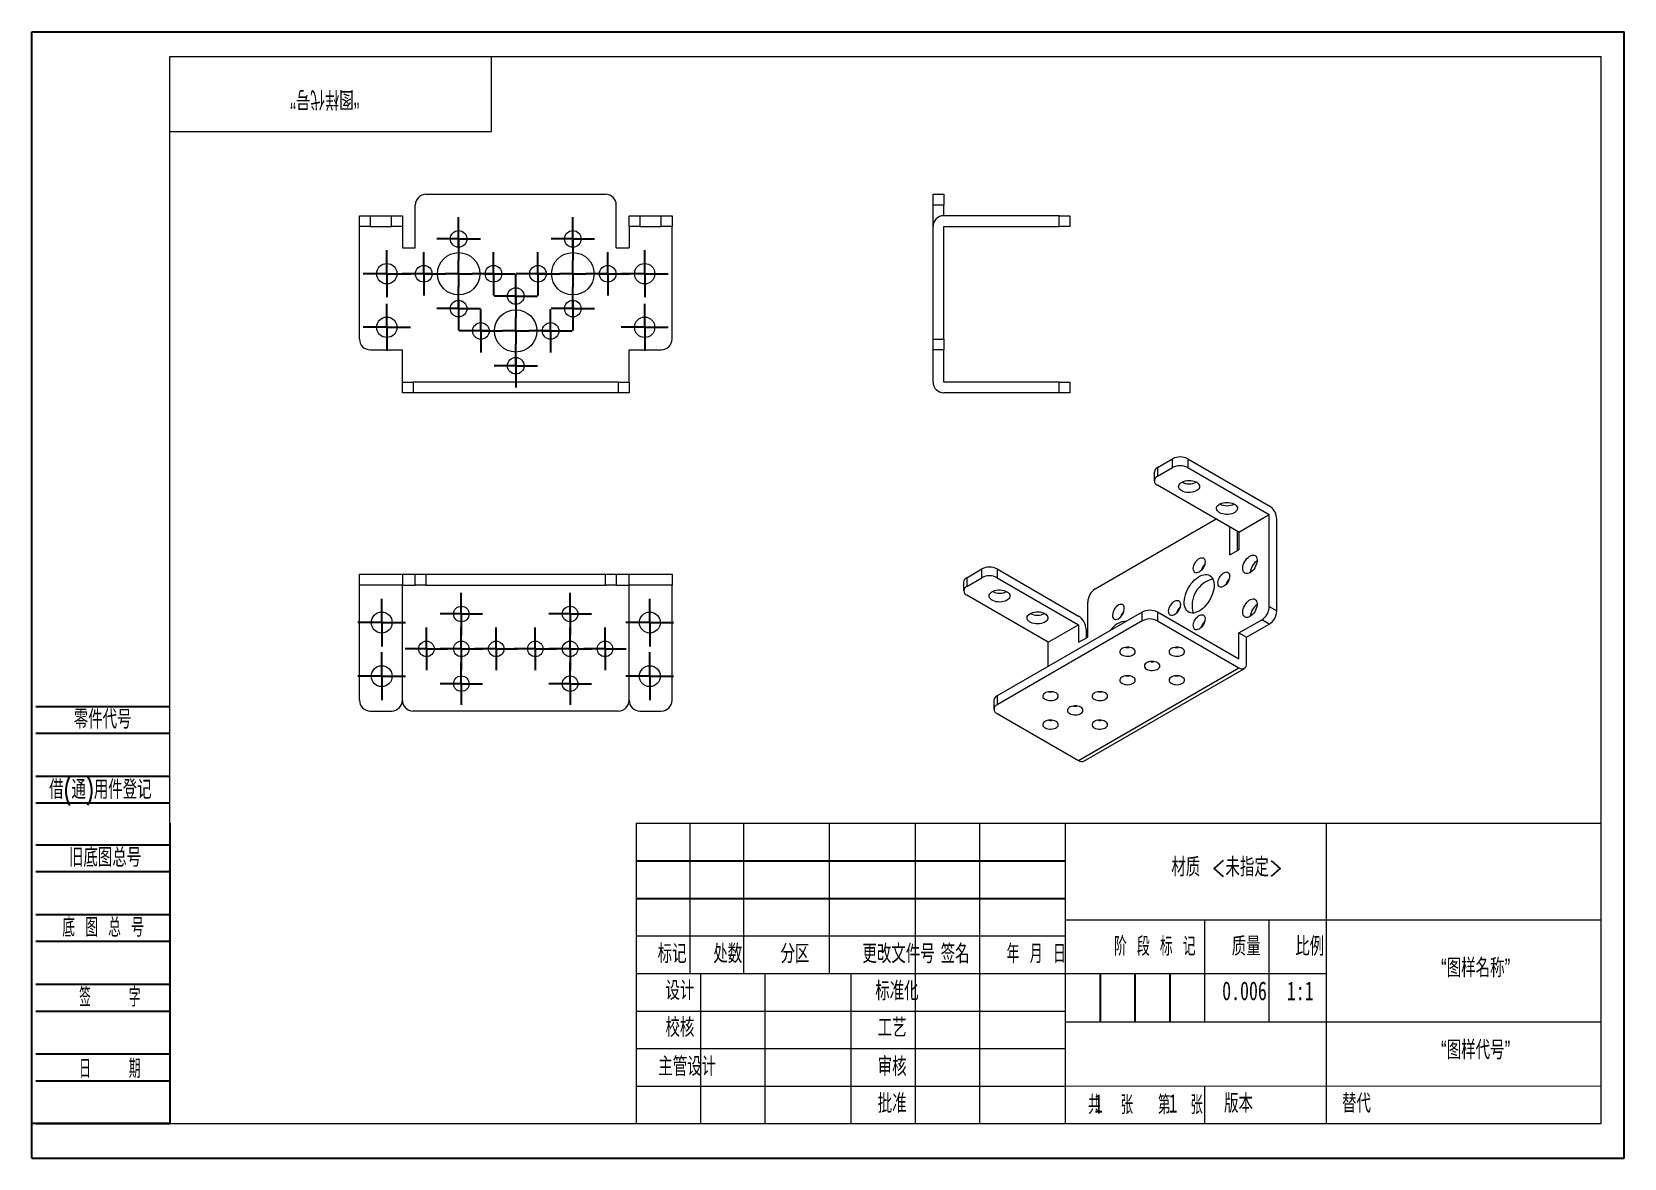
# Model space of a CAD drawing. Header units: millimetres. Extents: x 0 to 297, y 0 to 210.
import ezdxf

# ---------------------------------------------------------------- set-up
doc = ezdxf.new("R2010")
doc.units = ezdxf.units.MM
doc.layers.add('图框', color=7, linetype='Continuous')
doc.layers.add('粗实线层', color=7, linetype='Continuous', lineweight=15)
doc.styles.add('SLDTEXTSTYLE0', font='TXT', dxfattribs={"width": 0.7, "bigfont": 'bigfont'})
doc.styles.add('SLDTEXTSTYLE1', font='TXT', dxfattribs={"width": 0.6, "bigfont": 'bigfont'})
doc.styles.add('SLDTEXTSTYLE2', font='TXT', dxfattribs={"width": 0.614286, "bigfont": 'bigfont'})
doc.styles.add('SLDTEXTSTYLE3', font='TXT', dxfattribs={"width": 0.62, "bigfont": 'bigfont'})
doc.styles.add('SLDTEXTSTYLE4', font='TXT', dxfattribs={"width": 0.566667, "bigfont": 'bigfont'})
doc.styles.add('SLDTEXTSTYLE5', font='TXT', dxfattribs={"width": 0.7})

# ---------------------------------------------------------------- blocks, each defined once
blk = doc.blocks.new('SW_CENTERMARKSYMBOL_0')
at = {"layer": '图框', "color": 0}
for p, q in [((0, 2.5), (0, 4.05)), ((-2.5, 0), (-4.05, 0)), ((0, 0), (-2.5, 0)), ((0, 0), (0, 2.5)), ((0, 0), (0, -2.5)), ((0, 0), (2.5, 0)), ((2.5, 0), (4.05, 0)), ((0, -2.5), (0, -4.05))]:
    blk.add_line(p, q, dxfattribs=at)
blk = doc.blocks.new('SW_CENTERMARKSYMBOL_1')
at = {"layer": '图框', "color": 0}
for p, q in [((0, 2.5), (0, 4.05)), ((-2.5, 0), (-4.05, 0)), ((0, 0), (-2.5, 0)), ((0, 0), (0, 2.5)), ((0, 0), (0, -2.5)), ((0, 0), (2.5, 0)), ((2.5, 0), (4.05, 0)), ((0, -2.5), (0, -4.05))]:
    blk.add_line(p, q, dxfattribs=at)
blk = doc.blocks.new('SW_CENTERMARKSYMBOL_2')
at = {"layer": '图框', "color": 0}
for p, q in [((0, 2.5), (0, 4.05)), ((-2.5, 0), (-4.05, 0)), ((0, 0), (-2.5, 0)), ((0, 0), (0, 2.5)), ((0, 0), (0, -2.5)), ((0, 0), (2.5, 0)), ((2.5, 0), (4.05, 0)), ((0, -2.5), (0, -4.05))]:
    blk.add_line(p, q, dxfattribs=at)
blk = doc.blocks.new('SW_CENTERMARKSYMBOL_3')
at = {"layer": '图框', "color": 0}
for p, q in [((0, 2.5), (0, 4.05)), ((-2.5, 0), (-4.05, 0)), ((0, 0), (-2.5, 0)), ((0, 0), (0, 2.5)), ((0, 0), (0, -2.5)), ((0, 0), (2.5, 0)), ((2.5, 0), (4.05, 0)), ((0, -2.5), (0, -4.05))]:
    blk.add_line(p, q, dxfattribs=at)
blk = doc.blocks.new('SW_CENTERMARKSYMBOL_4')
at = {"layer": '图框', "color": 0}
for p, q in [((0, 2.5), (0, 4.05)), ((-2.5, 0), (-4.05, 0)), ((0, 0), (-2.5, 0)), ((0, 0), (0, 2.5)), ((0, 0), (0, -2.5)), ((0, 0), (2.5, 0)), ((2.5, 0), (4.05, 0)), ((0, -2.5), (0, -4.05))]:
    blk.add_line(p, q, dxfattribs=at)
blk = doc.blocks.new('SW_CENTERMARKSYMBOL_5')
at = {"layer": '图框', "color": 0}
for p, q in [((0, 2.5), (0, 4.05)), ((-2.5, 0), (-4.05, 0)), ((0, 0), (-2.5, 0)), ((0, 0), (0, 2.5)), ((0, 0), (0, -2.5)), ((0, 0), (2.5, 0)), ((2.5, 0), (4.05, 0)), ((0, -2.5), (0, -4.05))]:
    blk.add_line(p, q, dxfattribs=at)
blk = doc.blocks.new('SW_CENTERMARKSYMBOL_6')
at = {"layer": '图框', "color": 0}
for p, q in [((0, 5), (0, 6.45)), ((-5, 0), (-6.45, 0)), ((0, 0), (-2.5, 0)), ((0, 0), (0, 2.5)), ((0, 0), (0, -2.5)), ((0, 0), (2.5, 0)), ((5, 0), (6.45, 0)), ((0, -5), (0, -6.45))]:
    blk.add_line(p, q, dxfattribs=at)
blk = doc.blocks.new('SW_CENTERMARKSYMBOL_7')
at = {"layer": '图框', "color": 0}
for p, q in [((0, 2.5), (0, 4.05)), ((-2.5, 0), (-4.05, 0)), ((0, 0), (-2.5, 0)), ((0, 0), (0, 2.5)), ((0, 0), (0, -2.5)), ((0, 0), (2.5, 0)), ((2.5, 0), (4.05, 0)), ((0, -2.5), (0, -4.05))]:
    blk.add_line(p, q, dxfattribs=at)
blk = doc.blocks.new('SW_CENTERMARKSYMBOL_8')
at = {"layer": '图框', "color": 0}
for p, q in [((0, 2.5), (0, 4.05)), ((-2.5, 0), (-4.05, 0)), ((0, 0), (-2.5, 0)), ((0, 0), (0, 2.5)), ((0, 0), (0, -2.5)), ((0, 0), (2.5, 0)), ((2.5, 0), (4.05, 0)), ((0, -2.5), (0, -4.05))]:
    blk.add_line(p, q, dxfattribs=at)
blk = doc.blocks.new('SW_CENTERMARKSYMBOL_9')
at = {"layer": '图框', "color": 0}
for p, q in [((0, 2.5), (0, 4.05)), ((-2.5, 0), (-4.05, 0)), ((0, 0), (-2.5, 0)), ((0, 0), (0, 2.5)), ((0, 0), (0, -2.5)), ((0, 0), (2.5, 0)), ((2.5, 0), (4.05, 0)), ((0, -2.5), (0, -4.05))]:
    blk.add_line(p, q, dxfattribs=at)
blk = doc.blocks.new('SW_CENTERMARKSYMBOL_10')
at = {"layer": '图框', "color": 0}
for p, q in [((0, 2.5), (0, 4.05)), ((-2.5, 0), (-4.05, 0)), ((0, 0), (-2.5, 0)), ((0, 0), (0, 2.5)), ((0, 0), (0, -2.5)), ((0, 0), (2.5, 0)), ((2.5, 0), (4.05, 0)), ((0, -2.5), (0, -4.05))]:
    blk.add_line(p, q, dxfattribs=at)
blk = doc.blocks.new('SW_CENTERMARKSYMBOL_11')
at = {"layer": '图框', "color": 0}
for p, q in [((0, 5), (0, 6.45)), ((-5, 0), (-6.45, 0)), ((0, 0), (-2.5, 0)), ((0, 0), (0, 2.5)), ((0, 0), (0, -2.5)), ((0, 0), (2.5, 0)), ((5, 0), (6.45, 0)), ((0, -5), (0, -6.45))]:
    blk.add_line(p, q, dxfattribs=at)
blk = doc.blocks.new('SW_CENTERMARKSYMBOL_12')
at = {"layer": '图框', "color": 0}
for p, q in [((0, 2.5), (0, 4.4)), ((-2.5, 0), (-4.4, 0)), ((0, 0), (-2.5, 0)), ((0, 0), (0, 2.5)), ((0, 0), (0, -2.5)), ((0, 0), (2.5, 0)), ((2.5, 0), (4.4, 0)), ((0, -2.5), (0, -4.4))]:
    blk.add_line(p, q, dxfattribs=at)
blk = doc.blocks.new('SW_CENTERMARKSYMBOL_13')
at = {"layer": '图框', "color": 0}
for p, q in [((0, 2.5), (0, 4.4)), ((-2.5, 0), (-4.4, 0)), ((0, 0), (-2.5, 0)), ((0, 0), (0, 2.5)), ((0, 0), (0, -2.5)), ((0, 0), (2.5, 0)), ((2.5, 0), (4.4, 0)), ((0, -2.5), (0, -4.4))]:
    blk.add_line(p, q, dxfattribs=at)
blk = doc.blocks.new('SW_CENTERMARKSYMBOL_14')
at = {"layer": '图框', "color": 0}
for p, q in [((0, 2.5), (0, 4.4)), ((-2.5, 0), (-4.4, 0)), ((0, 0), (-2.5, 0)), ((0, 0), (0, 2.5)), ((0, 0), (0, -2.5)), ((0, 0), (2.5, 0)), ((2.5, 0), (4.4, 0)), ((0, -2.5), (0, -4.4))]:
    blk.add_line(p, q, dxfattribs=at)
blk = doc.blocks.new('SW_CENTERMARKSYMBOL_15')
at = {"layer": '图框', "color": 0}
for p, q in [((0, 2.5), (0, 4.4)), ((-2.5, 0), (-4.4, 0)), ((0, 0), (-2.5, 0)), ((0, 0), (0, 2.5)), ((0, 0), (0, -2.5)), ((0, 0), (2.5, 0)), ((2.5, 0), (4.4, 0)), ((0, -2.5), (0, -4.4))]:
    blk.add_line(p, q, dxfattribs=at)
blk = doc.blocks.new('SW_CENTERMARKSYMBOL_16')
at = {"layer": '图框', "color": 0}
for p, q in [((0, 5), (0, 6.45)), ((-5, 0), (-6.45, 0)), ((0, 0), (-2.5, 0)), ((0, 0), (0, 2.5)), ((0, 0), (0, -2.5)), ((0, 0), (2.5, 0)), ((5, 0), (6.45, 0)), ((0, -5), (0, -6.45))]:
    blk.add_line(p, q, dxfattribs=at)
blk = doc.blocks.new('SW_CENTERMARKSYMBOL_17')
at = {"layer": '图框', "color": 0}
for p, q in [((0, 2.5), (0, 4.05)), ((-2.5, 0), (-4.05, 0)), ((0, 0), (-2.5, 0)), ((0, 0), (0, 2.5)), ((0, 0), (0, -2.5)), ((0, 0), (2.5, 0)), ((2.5, 0), (4.05, 0)), ((0, -2.5), (0, -4.05))]:
    blk.add_line(p, q, dxfattribs=at)
blk = doc.blocks.new('SW_CENTERMARKSYMBOL_18')
at = {"layer": '图框', "color": 0}
for p, q in [((0, 2.5), (0, 4.05)), ((-2.5, 0), (-4.05, 0)), ((0, 0), (-2.5, 0)), ((0, 0), (0, 2.5)), ((0, 0), (0, -2.5)), ((0, 0), (2.5, 0)), ((2.5, 0), (4.05, 0)), ((0, -2.5), (0, -4.05))]:
    blk.add_line(p, q, dxfattribs=at)
blk = doc.blocks.new('SW_CENTERMARKSYMBOL_19')
at = {"layer": '图框', "color": 0}
for p, q in [((0, 2.5), (0, 3.95)), ((-2.5, 0), (-3.95, 0)), ((0, 0), (-2.5, 0)), ((0, 0), (0, 2.5)), ((0, 0), (0, -2.5)), ((0, 0), (2.5, 0)), ((2.5, 0), (3.95, 0)), ((0, -2.5), (0, -3.95))]:
    blk.add_line(p, q, dxfattribs=at)
blk = doc.blocks.new('SW_CENTERMARKSYMBOL_20')
at = {"layer": '图框', "color": 0}
for p, q in [((0, 2.5), (0, 3.95)), ((-2.5, 0), (-3.95, 0)), ((0, 0), (-2.5, 0)), ((0, 0), (0, 2.5)), ((0, 0), (0, -2.5)), ((0, 0), (2.5, 0)), ((2.5, 0), (3.95, 0)), ((0, -2.5), (0, -3.95))]:
    blk.add_line(p, q, dxfattribs=at)
blk = doc.blocks.new('SW_CENTERMARKSYMBOL_21')
at = {"layer": '图框', "color": 0}
for p, q in [((0, 2.5), (0, 3.95)), ((-2.5, 0), (-3.95, 0)), ((0, 0), (-2.5, 0)), ((0, 0), (0, 2.5)), ((0, 0), (0, -2.5)), ((0, 0), (2.5, 0)), ((2.5, 0), (3.95, 0)), ((0, -2.5), (0, -3.95))]:
    blk.add_line(p, q, dxfattribs=at)
blk = doc.blocks.new('SW_CENTERMARKSYMBOL_22')
at = {"layer": '图框', "color": 0}
for p, q in [((0, 2.5), (0, 3.95)), ((-2.5, 0), (-3.95, 0)), ((0, 0), (-2.5, 0)), ((0, 0), (0, 2.5)), ((0, 0), (0, -2.5)), ((0, 0), (2.5, 0)), ((2.5, 0), (3.95, 0)), ((0, -2.5), (0, -3.95))]:
    blk.add_line(p, q, dxfattribs=at)
blk = doc.blocks.new('SW_CENTERMARKSYMBOL_23')
at = {"layer": '图框', "color": 0}
for p, q in [((0, 2.5), (0, 3.95)), ((-2.5, 0), (-3.95, 0)), ((0, 0), (-2.5, 0)), ((0, 0), (0, 2.5)), ((0, 0), (0, -2.5)), ((0, 0), (2.5, 0)), ((2.5, 0), (3.95, 0)), ((0, -2.5), (0, -3.95))]:
    blk.add_line(p, q, dxfattribs=at)
blk = doc.blocks.new('SW_CENTERMARKSYMBOL_24')
at = {"layer": '图框', "color": 0}
for p, q in [((0, 2.5), (0, 3.95)), ((-2.5, 0), (-3.95, 0)), ((0, 0), (-2.5, 0)), ((0, 0), (0, 2.5)), ((0, 0), (0, -2.5)), ((0, 0), (2.5, 0)), ((2.5, 0), (3.95, 0)), ((0, -2.5), (0, -3.95))]:
    blk.add_line(p, q, dxfattribs=at)
blk = doc.blocks.new('SW_CENTERMARKSYMBOL_25')
at = {"layer": '图框', "color": 0}
for p, q in [((0, 2.5), (0, 3.95)), ((-2.5, 0), (-3.95, 0)), ((0, 0), (-2.5, 0)), ((0, 0), (0, 2.5)), ((0, 0), (0, -2.5)), ((0, 0), (2.5, 0)), ((2.5, 0), (3.95, 0)), ((0, -2.5), (0, -3.95))]:
    blk.add_line(p, q, dxfattribs=at)
blk = doc.blocks.new('SW_CENTERMARKSYMBOL_26')
at = {"layer": '图框', "color": 0}
for p, q in [((0, 2.5), (0, 3.95)), ((-2.5, 0), (-3.95, 0)), ((0, 0), (-2.5, 0)), ((0, 0), (0, 2.5)), ((0, 0), (0, -2.5)), ((0, 0), (2.5, 0)), ((2.5, 0), (3.95, 0)), ((0, -2.5), (0, -3.95))]:
    blk.add_line(p, q, dxfattribs=at)
blk = doc.blocks.new('SW_CENTERMARKSYMBOL_27')
at = {"layer": '图框', "color": 0}
for p, q in [((0, 2.5), (0, 3.95)), ((-2.5, 0), (-3.95, 0)), ((0, 0), (-2.5, 0)), ((0, 0), (0, 2.5)), ((0, 0), (0, -2.5)), ((0, 0), (2.5, 0)), ((2.5, 0), (3.95, 0)), ((0, -2.5), (0, -3.95))]:
    blk.add_line(p, q, dxfattribs=at)
blk = doc.blocks.new('SW_CENTERMARKSYMBOL_28')
at = {"layer": '图框', "color": 0}
for p, q in [((0, 2.5), (0, 3.95)), ((-2.5, 0), (-3.95, 0)), ((0, 0), (-2.5, 0)), ((0, 0), (0, 2.5)), ((0, 0), (0, -2.5)), ((0, 0), (2.5, 0)), ((2.5, 0), (3.95, 0)), ((0, -2.5), (0, -3.95))]:
    blk.add_line(p, q, dxfattribs=at)
blk = doc.blocks.new('SW_CENTERMARKSYMBOL_29')
at = {"layer": '图框', "color": 0}
for p, q in [((0, 2.5), (0, 4.45)), ((-2.5, 0), (-4.45, 0)), ((0, 0), (-2.5, 0)), ((0, 0), (0, 2.5)), ((0, 0), (0, -2.5)), ((0, 0), (2.5, 0)), ((2.5, 0), (4.45, 0)), ((0, -2.5), (0, -4.45))]:
    blk.add_line(p, q, dxfattribs=at)
blk = doc.blocks.new('SW_CENTERMARKSYMBOL_30')
at = {"layer": '图框', "color": 0}
for p, q in [((0, 2.5), (0, 4.45)), ((-2.5, 0), (-4.45, 0)), ((0, 0), (-2.5, 0)), ((0, 0), (0, 2.5)), ((0, 0), (0, -2.5)), ((0, 0), (2.5, 0)), ((2.5, 0), (4.45, 0)), ((0, -2.5), (0, -4.45))]:
    blk.add_line(p, q, dxfattribs=at)
blk = doc.blocks.new('SW_CENTERMARKSYMBOL_31')
at = {"layer": '图框', "color": 0}
for p, q in [((0, 2.5), (0, 4.45)), ((-2.5, 0), (-4.45, 0)), ((0, 0), (-2.5, 0)), ((0, 0), (0, 2.5)), ((0, 0), (0, -2.5)), ((0, 0), (2.5, 0)), ((2.5, 0), (4.45, 0)), ((0, -2.5), (0, -4.45))]:
    blk.add_line(p, q, dxfattribs=at)
blk = doc.blocks.new('SW_CENTERMARKSYMBOL_32')
at = {"layer": '图框', "color": 0}
for p, q in [((0, 2.5), (0, 4.45)), ((-2.5, 0), (-4.45, 0)), ((0, 0), (-2.5, 0)), ((0, 0), (0, 2.5)), ((0, 0), (0, -2.5)), ((0, 0), (2.5, 0)), ((2.5, 0), (4.45, 0)), ((0, -2.5), (0, -4.45))]:
    blk.add_line(p, q, dxfattribs=at)

msp = doc.modelspace()

# ---------------------------------------------------------------- linework, layer by layer
at = {"color": 7, "linetype": 'Continuous', "lineweight": 15}
for p, q in [((73.5, 179.71), (107, 179.71)), ((168.09, 179.71), (170.09, 179.71)), ((168.09, 177.71), (168.09, 179.71)), ((170.09, 179.71), (170.09, 177.71)), ((61.1, 173.71), (61.1, 175.71)), ((61.1, 175.71), (63.1, 175.71)), ((63.1, 175.71), (63.1, 173.71)), ((63.1, 175.71), (67.1, 175.71)), ((67.1, 173.71), (67.1, 175.71)), ((67.1, 175.71), (69.1, 175.71)), ((69.1, 175.71), (69.1, 173.71)), ((71.5, 169.71), (71.5, 177.71)), ((109, 169.71), (109, 177.71)), ((111.4, 173.71), (111.4, 175.71)), ((111.4, 175.71), (113.4, 175.71)), ((113.4, 175.71), (113.4, 173.71)), ((113.4, 175.71), (117.4, 175.71)), ((117.4, 173.71), (117.4, 175.71)), ((117.4, 175.71), (119.4, 175.71)), ((119.4, 175.71), (119.4, 173.71)), ((170.09, 177.71), (168.09, 177.71)), ((168.09, 173.71), (168.09, 177.71)), ((170.09, 175.71), (170.09, 177.71)), ((191.59, 175.71), (170.09, 175.71)), ((191.59, 173.71), (191.59, 175.71)), ((191.59, 175.71), (193.59, 175.71)), ((193.59, 175.71), (193.59, 173.71)), ((63.1, 173.71), (61.1, 173.71)), ((61.1, 152.71), (61.1, 173.71)), ((63.1, 173.71), (67.1, 173.71)), ((69.1, 173.71), (67.1, 173.71)), ((69.1, 173.71), (69.1, 169.71)), ((113.4, 173.71), (111.4, 173.71)), ((111.4, 173.71), (111.4, 169.71)), ((113.4, 173.71), (117.4, 173.71)), ((119.4, 173.71), (117.4, 173.71)), ((119.4, 152.71), (119.4, 173.71)), ((168.09, 152.71), (168.09, 173.71)), ((170.09, 173.71), (191.59, 173.71)), ((170.09, 152.71), (170.09, 173.71)), ((193.59, 173.71), (191.59, 173.71)), ((69.1, 169.71), (71.5, 169.71)), ((109, 169.71), (111.4, 169.71)), ((168.09, 152.71), (170.09, 152.71)), ((168.09, 150.71), (168.09, 152.71)), ((170.09, 152.71), (170.09, 150.71)), ((63.1, 150.71), (69.1, 150.71)), ((69.1, 144.71), (69.1, 150.71)), ((111.4, 150.71), (117.4, 150.71)), ((111.4, 144.71), (111.4, 150.71)), ((170.09, 150.71), (168.09, 150.71)), ((168.09, 144.71), (168.09, 150.71)), ((170.09, 144.71), (170.09, 150.71)), ((69.1, 142.71), (69.1, 144.71)), ((69.1, 144.71), (71.1, 144.71)), ((71.1, 142.71), (69.1, 142.71)), ((71.1, 144.71), (71.1, 142.71)), ((109.4, 144.71), (71.1, 144.71)), ((109.4, 142.71), (71.1, 142.71)), ((109.4, 142.71), (109.4, 144.71)), ((109.4, 144.71), (111.4, 144.71)), ((111.4, 142.71), (109.4, 142.71)), ((111.4, 144.71), (111.4, 142.71)), ((191.59, 144.71), (170.09, 144.71)), ((191.59, 142.71), (170.09, 142.71)), ((191.59, 142.71), (191.59, 144.71)), ((191.59, 144.71), (193.59, 144.71)), ((193.59, 142.71), (191.59, 142.71)), ((193.59, 144.71), (193.59, 142.71)), ((209.36, 127.94), (209.36, 126.31)), ((209.95, 128.76), (212.77, 130.39)), ((209.95, 127.13), (212.77, 128.76)), ((209.95, 128.76), (209.95, 127.13)), ((212.77, 128.76), (212.77, 130.39)), ((215.6, 130.39), (215.6, 128.76)), ((215.6, 130.39), (230.8, 121.61)), ((215.6, 128.76), (230.8, 119.98)), ((225.15, 116.72), (209.95, 125.49)), ((198.35, 106.14), (220.9, 119.17)), ((225.15, 116.72), (230.8, 119.98)), ((230.8, 102.83), (230.8, 119.98)), ((232.22, 102.02), (232.22, 119.17)), ((223.45, 112.47), (223.45, 117.7)), ((224.87, 113.29), (224.87, 116.88)), ((225.15, 116.72), (225.15, 113.45)), ((223.45, 112.47), (225.15, 113.45)), ((61.1, 106.86), (61.1, 108.86)), ((61.1, 108.86), (69.1, 108.86)), ((69.1, 108.86), (69.1, 106.86)), ((69.1, 108.86), (71.5, 108.86)), ((71.5, 106.86), (71.5, 108.86)), ((71.5, 108.86), (73.5, 108.86)), ((73.5, 108.86), (73.5, 106.86)), ((73.5, 108.86), (107, 108.86)), ((107, 106.86), (107, 108.86)), ((107, 108.86), (109, 108.86)), ((109, 108.86), (109, 106.86)), ((109, 108.86), (111.4, 108.86)), ((111.4, 106.86), (111.4, 108.86)), ((111.4, 108.86), (119.4, 108.86)), ((119.4, 108.86), (119.4, 106.86)), ((173.79, 107.41), (173.79, 105.78)), ((174.38, 108.23), (177.21, 109.86)), ((174.38, 106.59), (177.21, 108.23)), ((174.38, 108.23), (174.38, 106.59)), ((177.21, 108.23), (177.21, 109.86)), ((180.03, 109.86), (180.03, 108.23)), ((180.03, 109.86), (195.24, 101.08)), ((180.03, 108.23), (195.24, 99.45)), ((69.1, 106.86), (61.1, 106.86)), ((61.1, 85.36), (61.1, 106.86)), ((69.1, 85.36), (69.1, 106.86)), ((69.1, 106.86), (71.5, 106.86)), ((73.5, 106.86), (71.5, 106.86)), ((73.5, 106.86), (107, 106.86)), ((109, 106.86), (107, 106.86)), ((109, 106.86), (111.4, 106.86)), ((119.4, 106.86), (111.4, 106.86)), ((111.4, 85.36), (111.4, 106.86)), ((119.4, 85.36), (119.4, 106.86)), ((189.58, 96.18), (174.38, 104.96)), ((207.12, 101.81), (180.03, 86.18)), ((196.93, 97.16), (196.93, 103.69)), ((207.12, 100.18), (207.12, 101.81)), ((209.95, 101.81), (209.95, 100.18)), ((225.15, 93.04), (209.95, 101.81)), ((230.8, 102.83), (232.22, 102.02)), ((207.12, 100.18), (180.03, 84.55)), ((189.58, 96.18), (195.24, 99.45)), ((195.24, 99.45), (195.24, 96.18)), ((196.65, 98.63), (196.65, 97)), ((209.95, 100.18), (225.15, 91.4)), ((225.15, 97.94), (229.39, 100.38)), ((226.56, 97.12), (230.8, 99.57)), ((230.8, 99.57), (229.39, 100.38)), ((189.58, 91.69), (189.58, 96.18)), ((195.24, 96.18), (196.93, 97.16)), ((225.15, 93.04), (225.15, 97.94)), ((225.15, 97.94), (226.56, 97.12)), ((226.56, 92.22), (226.56, 97.12)), ((195.24, 74.14), (225.15, 91.4)), ((196.24, 74.04), (226.15, 91.3)), ((180.03, 86.18), (180.03, 84.55)), ((63.1, 83.36), (67.1, 83.36)), ((109.4, 83.36), (71.1, 83.36)), ((113.4, 83.36), (117.4, 83.36)), ((179.45, 85.36), (179.45, 83.73)), ((194.4, 84.29), (194.38, 84.31)), ((180.03, 82.91), (195.24, 74.14))]:
    msp.add_line(p, q, dxfattribs=at)
at = {"color": 7, "linetype": 'Continuous', "lineweight": 15, "flags": 128}
for points in [[(214.47, 124.43), (214.25, 124.59), (214.07, 124.76), (213.96, 124.95), (213.9, 125.15), (213.91, 125.35), (213.98, 125.55), (214.11, 125.74), (214.3, 125.91), (214.53, 126.06), (214.81, 126.18), (215.12, 126.27), (215.46, 126.33), (215.81, 126.35), (216.15, 126.34), (216.49, 126.29), (216.81, 126.21), (217.1, 126.09), (217.35, 125.95), (217.55, 125.78), (217.69, 125.6), (217.78, 125.4), (217.8, 125.2), (217.76, 125), (217.66, 124.81), (217.5, 124.63), (217.29, 124.47), (217.03, 124.33), (216.73, 124.22), (216.41, 124.15), (216.07, 124.11), (215.72, 124.1), (215.37, 124.14), (215.04, 124.2), (214.74, 124.3), (214.47, 124.43)], [(221.54, 120.35), (221.32, 120.5), (221.15, 120.68), (221.03, 120.87), (220.97, 121.07), (220.98, 121.27), (221.05, 121.47), (221.18, 121.66), (221.37, 121.83), (221.6, 121.98), (221.88, 122.1), (222.19, 122.19), (222.53, 122.25), (222.88, 122.27), (223.23, 122.26), (223.56, 122.21), (223.88, 122.12), (224.17, 122.01), (224.42, 121.87), (224.62, 121.7), (224.76, 121.52), (224.85, 121.32), (224.87, 121.12), (224.83, 120.92), (224.73, 120.73), (224.57, 120.55), (224.36, 120.39), (224.1, 120.25), (223.81, 120.14), (223.48, 120.07), (223.14, 120.03), (222.79, 120.02), (222.44, 120.05), (222.11, 120.12), (221.81, 120.22), (221.54, 120.35)], [(217.72, 109.27), (217.5, 109.17), (217.29, 109.12), (217.1, 109.14), (216.93, 109.2), (216.79, 109.33), (216.7, 109.5), (216.64, 109.72), (216.63, 109.97), (216.66, 110.24), (216.74, 110.52), (216.86, 110.81), (217.01, 111.08), (217.19, 111.33), (217.4, 111.55), (217.61, 111.73), (217.83, 111.86), (218.05, 111.93), (218.26, 111.95), (218.44, 111.91), (218.59, 111.81), (218.71, 111.66), (218.78, 111.47), (218.82, 111.23), (218.81, 110.97), (218.75, 110.69), (218.65, 110.4), (218.52, 110.12), (218.35, 109.86), (218.16, 109.62), (217.94, 109.42), (217.72, 109.27)], [(227.2, 109.16), (226.96, 109.05), (226.73, 108.99), (226.51, 108.98), (226.31, 109.04), (226.15, 109.14), (226.02, 109.3), (225.92, 109.5), (225.87, 109.74), (225.86, 110.01), (225.89, 110.3), (225.96, 110.61), (226.08, 110.92), (226.23, 111.23), (226.41, 111.51), (226.62, 111.78), (226.84, 112), (227.08, 112.19), (227.32, 112.33), (227.56, 112.42), (227.78, 112.45), (227.99, 112.43), (228.17, 112.35), (228.32, 112.22), (228.43, 112.04), (228.51, 111.82), (228.54, 111.56), (228.53, 111.27), (228.48, 110.97), (228.38, 110.66), (228.25, 110.35), (228.08, 110.06), (227.89, 109.78), (227.67, 109.53), (227.44, 109.33), (227.2, 109.16)], [(217.72, 102), (217.38, 101.83), (217.04, 101.71), (216.71, 101.64), (216.4, 101.62), (216.11, 101.66), (215.84, 101.76), (215.6, 101.9), (215.4, 102.1), (215.22, 102.35), (215.09, 102.64), (214.99, 102.96), (214.94, 103.32), (214.93, 103.72), (214.96, 104.13), (215.04, 104.56), (215.15, 105), (215.3, 105.44), (215.49, 105.88), (215.72, 106.32), (215.97, 106.73), (216.25, 107.12), (216.56, 107.48), (216.88, 107.81), (217.21, 108.1), (217.55, 108.35), (217.9, 108.55), (218.24, 108.69), (218.57, 108.79), (218.89, 108.83), (219.19, 108.82), (219.47, 108.75), (219.73, 108.63), (219.95, 108.46), (220.14, 108.24), (220.3, 107.97), (220.41, 107.66), (220.48, 107.32), (220.52, 106.94), (220.5, 106.54), (220.45, 106.11), (220.36, 105.68), (220.22, 105.23), (220.05, 104.79), (219.84, 104.35), (219.6, 103.93), (219.34, 103.53), (219.04, 103.15), (218.73, 102.8), (218.4, 102.49), (218.07, 102.23), (217.72, 102)], [(222.32, 106.62), (222.1, 106.51), (221.89, 106.47), (221.69, 106.48), (221.53, 106.55), (221.39, 106.67), (221.29, 106.85), (221.24, 107.06), (221.22, 107.31), (221.26, 107.59), (221.34, 107.87), (221.45, 108.16), (221.61, 108.43), (221.79, 108.68), (221.99, 108.9), (222.21, 109.08), (222.43, 109.2), (222.65, 109.28), (222.85, 109.29), (223.03, 109.25), (223.19, 109.16), (223.3, 109.01), (223.38, 108.81), (223.41, 108.58), (223.4, 108.32), (223.35, 108.04), (223.25, 107.75), (223.11, 107.47), (222.95, 107.2), (222.75, 106.97), (222.54, 106.77), (222.32, 106.62)], [(181.87, 105.61), (182.1, 105.46), (182.27, 105.28), (182.39, 105.09), (182.44, 104.89), (182.43, 104.69), (182.36, 104.49), (182.23, 104.31), (182.05, 104.13), (181.81, 103.99), (181.53, 103.86), (181.22, 103.77), (180.89, 103.71), (180.54, 103.69), (180.19, 103.7), (179.85, 103.75), (179.53, 103.84), (179.24, 103.95), (179, 104.1), (178.8, 104.26), (178.65, 104.44), (178.57, 104.64), (178.54, 104.84), (178.58, 105.04), (178.68, 105.24), (178.84, 105.42), (179.05, 105.58), (179.31, 105.71), (179.61, 105.82), (179.93, 105.89), (180.28, 105.94), (180.63, 105.94), (180.97, 105.91), (181.3, 105.84), (181.6, 105.74), (181.87, 105.61)], [(213.13, 101.31), (212.91, 101.21), (212.69, 101.16), (212.5, 101.17), (212.33, 101.24), (212.2, 101.37), (212.1, 101.54), (212.04, 101.76), (212.03, 102.01), (212.07, 102.28), (212.14, 102.56), (212.26, 102.85), (212.41, 103.12), (212.6, 103.37), (212.8, 103.59), (213.02, 103.77), (213.24, 103.9), (213.46, 103.97), (213.66, 103.99), (213.84, 103.95), (213.99, 103.85), (214.11, 103.7), (214.19, 103.5), (214.22, 103.27), (214.21, 103.01), (214.15, 102.73), (214.06, 102.44), (213.92, 102.16), (213.75, 101.9), (213.56, 101.66), (213.35, 101.46), (213.13, 101.31)], [(227.2, 101), (226.96, 100.88), (226.73, 100.82), (226.51, 100.82), (226.31, 100.87), (226.15, 100.98), (226.02, 101.13), (225.92, 101.33), (225.87, 101.57), (225.86, 101.84), (225.89, 102.14), (225.96, 102.45), (226.08, 102.76), (226.23, 103.06), (226.41, 103.35), (226.62, 103.61), (226.84, 103.84), (227.08, 104.02), (227.32, 104.16), (227.56, 104.25), (227.78, 104.28), (227.99, 104.26), (228.17, 104.18), (228.32, 104.05), (228.43, 103.87), (228.51, 103.65), (228.54, 103.39), (228.53, 103.11), (228.48, 102.81), (228.38, 102.5), (228.25, 102.19), (228.08, 101.89), (227.89, 101.61), (227.67, 101.37), (227.44, 101.16), (227.2, 101)], [(188.94, 101.53), (189.17, 101.38), (189.34, 101.2), (189.46, 101.01), (189.51, 100.81), (189.5, 100.61), (189.43, 100.41), (189.3, 100.22), (189.12, 100.05), (188.88, 99.9), (188.6, 99.78), (188.29, 99.69), (187.96, 99.63), (187.61, 99.61), (187.26, 99.62), (186.92, 99.67), (186.6, 99.76), (186.32, 99.87), (186.07, 100.01), (185.87, 100.18), (185.72, 100.36), (185.64, 100.56), (185.62, 100.76), (185.65, 100.96), (185.76, 101.15), (185.91, 101.33), (186.13, 101.49), (186.38, 101.63), (186.68, 101.74), (187, 101.81), (187.35, 101.85), (187.7, 101.86), (188.04, 101.83), (188.37, 101.76), (188.68, 101.66), (188.94, 101.53)], [(202.66, 100.58), (202.88, 100.73), (203.09, 100.93), (203.29, 101.16), (203.46, 101.43), (203.59, 101.71), (203.69, 101.99), (203.75, 102.27), (203.76, 102.54), (203.72, 102.77), (203.65, 102.97), (203.53, 103.12), (203.38, 103.21), (203.19, 103.25), (202.99, 103.24), (202.77, 103.16), (202.55, 103.04), (202.33, 102.86), (202.13, 102.64), (201.95, 102.39), (201.8, 102.12), (201.68, 101.83), (201.6, 101.55), (201.57, 101.27), (201.58, 101.02), (201.63, 100.81), (201.73, 100.63), (201.87, 100.51), (202.04, 100.44), (202.23, 100.43), (202.44, 100.47), (202.66, 100.58)], [(217.72, 98.65), (217.5, 98.55), (217.29, 98.51), (217.1, 98.52), (216.93, 98.59), (216.79, 98.71), (216.7, 98.89), (216.64, 99.1), (216.63, 99.35), (216.66, 99.63), (216.74, 99.91), (216.86, 100.19), (217.01, 100.47), (217.19, 100.72), (217.4, 100.94), (217.61, 101.12), (217.83, 101.24), (218.05, 101.32), (218.26, 101.33), (218.44, 101.29), (218.59, 101.2), (218.71, 101.05), (218.78, 100.85), (218.82, 100.62), (218.81, 100.35), (218.75, 100.07), (218.65, 99.79), (218.52, 99.51), (218.35, 99.24), (218.16, 99.01), (217.94, 98.81), (217.72, 98.65)], [(203.33, 93.83), (203.57, 93.72), (203.84, 93.64), (204.13, 93.6), (204.43, 93.59), (204.73, 93.62), (205.02, 93.68), (205.27, 93.77), (205.49, 93.9), (205.65, 94.04), (205.76, 94.21), (205.81, 94.38), (205.79, 94.55), (205.71, 94.72), (205.58, 94.88), (205.38, 95.02), (205.15, 95.13), (204.88, 95.21), (204.59, 95.25), (204.28, 95.26), (203.98, 95.23), (203.7, 95.17), (203.45, 95.07), (203.23, 94.95), (203.07, 94.8), (202.96, 94.64), (202.91, 94.47), (202.93, 94.29), (203.01, 94.12), (203.14, 93.97), (203.33, 93.83)], [(204.54, 95.23), (204.54, 95.24), (204.55, 95.25)], [(212.53, 93.83), (212.76, 93.72), (213.03, 93.64), (213.32, 93.6), (213.63, 93.59), (213.93, 93.62), (214.21, 93.68), (214.46, 93.77), (214.68, 93.9), (214.84, 94.04), (214.95, 94.21), (215, 94.38), (214.98, 94.55), (214.91, 94.72), (214.77, 94.88), (214.58, 95.02), (214.34, 95.13), (214.07, 95.21), (213.78, 95.25), (213.48, 95.26), (213.18, 95.23), (212.89, 95.17), (212.64, 95.07), (212.42, 94.95), (212.26, 94.8), (212.15, 94.64), (212.1, 94.47), (212.12, 94.29), (212.2, 94.12), (212.34, 93.97), (212.53, 93.83)], [(207.93, 91.18), (208.17, 91.07), (208.44, 90.99), (208.73, 90.94), (209.03, 90.93), (209.33, 90.96), (209.61, 91.02), (209.87, 91.12), (210.08, 91.24), (210.25, 91.39), (210.36, 91.55), (210.4, 91.73), (210.39, 91.9), (210.31, 92.07), (210.17, 92.23), (209.98, 92.36), (209.74, 92.47), (209.47, 92.55), (209.18, 92.6), (208.88, 92.61), (208.58, 92.58), (208.3, 92.52), (208.04, 92.42), (207.83, 92.3), (207.66, 92.15), (207.55, 91.99), (207.51, 91.81), (207.52, 91.64), (207.6, 91.47), (207.74, 91.31), (207.93, 91.18)], [(203.33, 88.53), (203.57, 88.42), (203.84, 88.34), (204.13, 88.29), (204.43, 88.28), (204.73, 88.31), (205.02, 88.37), (205.27, 88.47), (205.49, 88.59), (205.65, 88.74), (205.76, 88.9), (205.81, 89.07), (205.79, 89.25), (205.71, 89.42), (205.58, 89.57), (205.38, 89.71), (205.15, 89.82), (204.88, 89.9), (204.59, 89.94), (204.28, 89.95), (203.98, 89.93), (203.7, 89.86), (203.45, 89.77), (203.23, 89.64), (203.07, 89.5), (202.96, 89.33), (202.91, 89.16), (202.93, 88.99), (203.01, 88.82), (203.14, 88.66), (203.33, 88.53)], [(212.53, 88.53), (212.76, 88.42), (213.03, 88.34), (213.32, 88.29), (213.63, 88.28), (213.93, 88.31), (214.21, 88.37), (214.46, 88.47), (214.68, 88.59), (214.84, 88.74), (214.95, 88.9), (215, 89.07), (214.98, 89.25), (214.91, 89.42), (214.77, 89.57), (214.58, 89.71), (214.34, 89.82), (214.07, 89.9), (213.78, 89.94), (213.48, 89.95), (213.18, 89.93), (212.89, 89.86), (212.64, 89.77), (212.42, 89.64), (212.26, 89.5), (212.15, 89.33), (212.1, 89.16), (212.12, 88.99), (212.2, 88.82), (212.34, 88.66), (212.53, 88.53)], [(191.03, 86.73), (190.79, 86.84), (190.52, 86.92), (190.23, 86.96), (189.93, 86.97), (189.63, 86.95), (189.35, 86.88), (189.09, 86.79), (188.88, 86.66), (188.71, 86.52), (188.6, 86.35), (188.56, 86.18), (188.57, 86.01), (188.65, 85.84), (188.79, 85.68), (188.98, 85.55), (189.22, 85.44), (189.49, 85.36), (189.78, 85.31), (190.08, 85.3), (190.38, 85.33), (190.66, 85.39), (190.92, 85.49), (191.13, 85.61), (191.3, 85.76), (191.41, 85.92), (191.45, 86.09), (191.44, 86.27), (191.36, 86.44), (191.22, 86.59), (191.03, 86.73)], [(200.22, 86.73), (199.99, 86.84), (199.72, 86.92), (199.42, 86.96), (199.12, 86.97), (198.82, 86.95), (198.54, 86.88), (198.28, 86.79), (198.07, 86.66), (197.91, 86.52), (197.8, 86.35), (197.75, 86.18), (197.76, 86.01), (197.84, 85.84), (197.98, 85.68), (198.17, 85.55), (198.41, 85.44), (198.68, 85.36), (198.97, 85.31), (199.27, 85.3), (199.57, 85.33), (199.86, 85.39), (200.11, 85.49), (200.32, 85.61), (200.49, 85.76), (200.6, 85.92), (200.65, 86.09), (200.63, 86.27), (200.55, 86.44), (200.41, 86.59), (200.22, 86.73)], [(195.63, 84.08), (195.39, 84.19), (195.12, 84.27), (194.83, 84.31), (194.53, 84.32), (194.23, 84.29), (193.94, 84.23), (193.69, 84.13), (193.47, 84.01), (193.31, 83.86), (193.2, 83.7), (193.15, 83.53), (193.17, 83.35), (193.25, 83.18), (193.38, 83.03), (193.58, 82.89), (193.81, 82.78), (194.08, 82.7), (194.37, 82.66), (194.68, 82.65), (194.98, 82.68), (195.26, 82.74), (195.51, 82.83), (195.73, 82.96), (195.89, 83.1), (196, 83.27), (196.05, 83.44), (196.03, 83.61), (195.95, 83.78), (195.82, 83.94), (195.63, 84.08)], [(191.03, 81.42), (190.79, 81.53), (190.52, 81.61), (190.23, 81.66), (189.93, 81.67), (189.63, 81.64), (189.35, 81.58), (189.09, 81.48), (188.88, 81.36), (188.71, 81.21), (188.6, 81.05), (188.56, 80.87), (188.57, 80.7), (188.65, 80.53), (188.79, 80.37), (188.98, 80.24), (189.22, 80.13), (189.49, 80.05), (189.78, 80), (190.08, 79.99), (190.38, 80.02), (190.66, 80.08), (190.92, 80.18), (191.13, 80.3), (191.3, 80.45), (191.41, 80.61), (191.45, 80.79), (191.44, 80.96), (191.36, 81.13), (191.22, 81.29), (191.03, 81.42)], [(200.22, 81.42), (199.99, 81.53), (199.72, 81.61), (199.42, 81.66), (199.12, 81.67), (198.82, 81.64), (198.54, 81.58), (198.28, 81.48), (198.07, 81.36), (197.91, 81.21), (197.8, 81.05), (197.75, 80.87), (197.76, 80.7), (197.84, 80.53), (197.98, 80.37), (198.17, 80.24), (198.41, 80.13), (198.68, 80.05), (198.97, 80), (199.27, 79.99), (199.57, 80.02), (199.86, 80.08), (200.11, 80.18), (200.32, 80.3), (200.49, 80.45), (200.6, 80.61), (200.65, 80.79), (200.63, 80.96), (200.55, 81.13), (200.41, 81.29), (200.22, 81.42)]]:
    msp.add_lwpolyline(points, dxfattribs=at)
at = {"color": 7, "linetype": 'Continuous', "lineweight": 15}
for centre, radius in [((79.6, 171.39), 1.55), ((100.9, 171.39), 1.55), ((66.2, 164.91), 1.9), ((73.1, 164.89), 1.55), ((79.6, 164.89), 3.95), ((86.1, 164.89), 1.55), ((94.4, 164.89), 1.55), ((100.9, 164.89), 3.95), ((107.4, 164.89), 1.55), ((114.3, 164.91), 1.9), ((90.25, 160.74), 1.55), ((79.6, 158.39), 1.55), ((90.25, 154.24), 3.95), ((100.9, 158.39), 1.55), ((66.2, 154.91), 1.9), ((83.75, 154.24), 1.55), ((96.75, 154.24), 1.55), ((114.3, 154.91), 1.9), ((90.25, 147.74), 1.55), ((65.25, 99.86), 1.95), ((80.1, 101.46), 1.45), ((100.4, 101.46), 1.45), ((115.25, 99.86), 1.95), ((73.6, 94.96), 1.45), ((80.1, 94.96), 1.45), ((86.6, 94.96), 1.45), ((93.9, 94.96), 1.45), ((100.4, 94.96), 1.45), ((106.9, 94.96), 1.45), ((65.25, 89.86), 1.95), ((80.1, 88.46), 1.45), ((100.4, 88.46), 1.45), ((115.25, 89.86), 1.95)]:
    msp.add_circle(centre, radius, dxfattribs=at)
for centre, radius, start, end in [((73.5, 177.71), 2, 90, 180), ((107, 177.71), 2, 0, 90), ((170.09, 173.71), 2, 90, 180), ((63.1, 152.71), 2, 180, 270), ((117.4, 152.71), 2, 270, 0), ((170.09, 144.71), 2, 180, 270), ((214.19, 127.68), 3.06, 62.4805, 117.5195), ((210.36, 127.84), 1, 114.3332, 174.3466), ((214.19, 126.04), 3.06, 62.4805, 117.5195), ((210.26, 126.31), 0.876, 111.3126, 248.6874), ((215.85, 128.73), 3, 243.4298, 296.5702), ((222.92, 124.65), 3, 243.4298, 296.5702), ((229.16, 119.03), 3.06, 2.4763, 57.5237), ((178.62, 107.14), 3.06, 62.4805, 117.5195), ((220.59, 108.88), 2.58, 135.7534, 164.252), ((230.2, 108.98), 2.94, 124.4252, 175.5802), ((174.79, 107.31), 1, 114.3332, 174.3466), ((178.62, 105.51), 3.06, 62.4805, 117.5195), ((221.58, 103), 5.18, 104.5743, 195.4311), ((225.19, 106.22), 2.58, 135.7534, 164.252), ((174.7, 105.78), 0.876, 111.3126, 248.6874), ((180.49, 108.29), 2.97, 243.1613, 296.8387), ((199.99, 103.56), 3.06, 122.4764, 177.5236), ((187.57, 104.2), 2.97, 243.1613, 296.8387), ((193.59, 98.5), 3.06, 2.4763, 57.5237), ((205.53, 100.18), 2.58, 135.7451, 164.2603), ((208.53, 99.1), 3.06, 62.4805, 117.5195), ((216, 100.92), 2.58, 135.7534, 164.252), ((230.2, 100.82), 2.94, 124.4252, 175.5802), ((227.75, 102.97), 3.06, 302.4764, 357.5236), ((229.16, 102.15), 3.06, 302.4763, 357.5237), ((204.28, 96.44), 3.68, 91.5598, 148.4348), ((208.53, 97.47), 3.06, 62.4805, 117.5195), ((220.59, 98.26), 2.58, 135.7534, 164.252), ((204.36, 97.71), 2.49, 262.6229, 277.3771), ((213.55, 97.71), 2.49, 262.6229, 277.3771), ((208.96, 95.05), 2.49, 262.6229, 277.3771), ((225.7, 92.09), 0.877, 231.3258, 8.6849), ((204.36, 92.4), 2.49, 262.6229, 277.3771), ((213.55, 92.4), 2.49, 262.6229, 277.3771), ((180.45, 85.26), 1, 114.3332, 174.3466), ((190, 89.42), 2.49, 262.6229, 277.3771), ((199.2, 89.42), 2.49, 262.6229, 277.3771), ((63.1, 85.36), 2, 180, 270), ((67.1, 85.36), 2, 270, 0), ((71.1, 85.36), 2, 180, 270), ((109.4, 85.36), 2, 270, 0), ((113.4, 85.36), 2, 180, 270), ((117.4, 85.36), 2, 270, 0), ((180.35, 83.73), 0.876, 111.3126, 248.6874), ((194.6, 86.77), 2.49, 262.6229, 277.3771), ((190, 84.11), 2.49, 262.6229, 277.3771), ((199.2, 84.11), 2.49, 262.6229, 277.3771), ((195.82, 74.95), 1, 234.3411, 294.3485)]:
    msp.add_arc(centre, radius, start, end, dxfattribs=at)
at = {"layer": '图框'}
for p, q in [((-0.01, 0), (-0.01, 210)), ((-0.01, 210), (296.99, 210)), ((296.99, 0), (296.99, 210)), ((0.73, 84.22), (25.73, 84.22)), ((0.73, 79.22), (25.73, 79.22)), ((0.73, 71.22), (25.73, 71.22)), ((0.73, 66.22), (25.73, 66.22)), ((25.73, 62.43), (25.73, 6.43)), ((0.73, 58.43), (25.73, 58.43)), ((112.73, 55.43), (192.73, 55.43)), ((0.73, 53.43), (25.73, 53.43)), ((112.73, 48.43), (192.73, 48.43)), ((0.73, 45.43), (25.73, 45.43)), ((0.73, 40.43), (25.73, 40.43)), ((199.23, 34.43), (199.23, 25.43)), ((205.73, 34.43), (205.73, 25.43)), ((212.23, 34.43), (212.23, 25.43)), ((0.73, 32.43), (25.73, 32.43)), ((0.73, 27.43), (25.73, 27.43)), ((0.73, 19.43), (25.73, 19.43)), ((0.73, 14.43), (25.73, 14.43)), ((25.73, 6.43), (-0.01, 6.43)), ((0.73, 6.43), (25.73, 6.43)), ((241.42, 6.44), (241.42, 6.43)), ((-0.01, 0), (296.99, 0))]:
    msp.add_line(p, q, dxfattribs=at)
at = {"layer": '图框', "linetype": 'Continuous', "lineweight": 15}
for p, q in [((25.73, 6.43), (25.73, 205.43)), ((25.73, 205.43), (292.73, 205.43)), ((292.73, 6.43), (292.73, 205.43)), ((25.73, 6.43), (292.73, 6.43))]:
    msp.add_line(p, q, dxfattribs=at)
at = {"layer": '图框', "lineweight": 15}
for p, q in [((112.73, 62.43), (292.73, 62.43)), ((112.73, 62.43), (112.73, 6.43)), ((122.73, 62.43), (122.73, 34.43)), ((132.73, 62.43), (132.73, 34.43)), ((148.73, 62.43), (148.73, 34.43)), ((164.73, 62.43), (164.73, 6.43)), ((176.73, 62.43), (176.73, 6.43)), ((192.73, 62.43), (192.73, 6.43)), ((241.39, 62.43), (241.42, 6.44)), ((192.73, 44.43), (292.73, 44.43)), ((218.73, 44.43), (218.73, 25.43)), ((230.73, 44.43), (230.73, 25.43)), ((112.73, 41.43), (192.73, 41.43)), ((112.73, 34.43), (192.73, 34.43)), ((124.73, 34.43), (124.73, 6.43)), ((136.73, 34.43), (136.73, 6.43)), ((152.73, 34.43), (152.73, 6.43)), ((192.73, 34.43), (241.4, 34.43)), ((112.73, 27.43), (192.73, 27.43)), ((192.73, 25.43), (292.73, 25.43)), ((112.73, 20.43), (192.73, 20.43)), ((112.73, 13.43), (192.73, 13.45)), ((192.73, 13.45), (292.73, 13.48)), ((218.73, 13.46), (218.73, 6.43)), ((112.73, 6.43), (292.73, 6.43))]:
    msp.add_line(p, q, dxfattribs=at)
at = {"layer": '粗实线层'}
for p, q in [((85.73, 191.43), (85.73, 205.43)), ((25.73, 191.43), (85.73, 191.43))]:
    msp.add_line(p, q, dxfattribs=at)

# ---------------------------------------------------------------- block references
at = {"layer": '图框'}
for name, p in [('SW_CENTERMARKSYMBOL_10', (79.6, 171.39)), ('SW_CENTERMARKSYMBOL_18', (100.9, 171.39)), ('SW_CENTERMARKSYMBOL_14', (66.2, 164.91)), ('SW_CENTERMARKSYMBOL_6', (79.6, 164.89)), ('SW_CENTERMARKSYMBOL_16', (100.9, 164.89)), ('SW_CENTERMARKSYMBOL_15', (114.3, 164.91)), ('SW_CENTERMARKSYMBOL_7', (73.1, 164.89)), ('SW_CENTERMARKSYMBOL_9', (86.1, 164.89)), ('SW_CENTERMARKSYMBOL_17', (94.4, 164.89)), ('SW_CENTERMARKSYMBOL_1', (107.4, 164.89)), ('SW_CENTERMARKSYMBOL_5', (90.25, 160.74)), ('SW_CENTERMARKSYMBOL_8', (79.6, 158.39)), ('SW_CENTERMARKSYMBOL_11', (90.25, 154.24)), ('SW_CENTERMARKSYMBOL_0', (100.9, 158.39)), ('SW_CENTERMARKSYMBOL_13', (66.2, 154.91)), ('SW_CENTERMARKSYMBOL_2', (83.75, 154.24)), ('SW_CENTERMARKSYMBOL_4', (96.75, 154.24)), ('SW_CENTERMARKSYMBOL_12', (114.3, 154.91)), ('SW_CENTERMARKSYMBOL_3', (90.25, 147.74)), ('SW_CENTERMARKSYMBOL_31', (65.25, 99.86)), ('SW_CENTERMARKSYMBOL_23', (80.1, 101.46)), ('SW_CENTERMARKSYMBOL_25', (100.4, 101.46)), ('SW_CENTERMARKSYMBOL_30', (115.25, 99.86)), ('SW_CENTERMARKSYMBOL_24', (73.6, 94.96)), ('SW_CENTERMARKSYMBOL_20', (80.1, 94.96)), ('SW_CENTERMARKSYMBOL_22', (86.6, 94.96)), ('SW_CENTERMARKSYMBOL_26', (93.9, 94.96)), ('SW_CENTERMARKSYMBOL_27', (100.4, 94.96)), ('SW_CENTERMARKSYMBOL_19', (106.9, 94.96)), ('SW_CENTERMARKSYMBOL_32', (65.25, 89.86)), ('SW_CENTERMARKSYMBOL_21', (80.1, 88.46)), ('SW_CENTERMARKSYMBOL_28', (100.4, 88.46)), ('SW_CENTERMARKSYMBOL_29', (115.25, 89.86))]:
    msp.add_blockref(name, p, dxfattribs=at)

# ---------------------------------------------------------------- texts
at = {"layer": '图框', "insert": (54.64, 195.65), "char_height": 3.5, "attachment_point": 2, "rotation": 180, "style": 'SLDTEXTSTYLE0'}
msp.add_mtext('\\M+18167图样\\M+191E3\\M+18D86\\M+18168', dxfattribs=at)
at = {"layer": '图框', "char_height": 3.5}
for s, insert, attachment_point, style in [('\\M+197EB\\M+18C8F\\M+191E3\\M+18D86', (7.81, 83.58), 1, 'SLDTEXTSTYLE0'), ('\\M+18ED8(\\M+192CA)\\M+19770\\M+18C8F\\M+1936F记', (3.22, 70.47), 1, 'SLDTEXTSTYLE0'), ('\\M+18B8C\\M+192EA图总\\M+18D86', (6.92, 57.82), 1, 'SLDTEXTSTYLE0'), ('\\M+18DDE质 <\\M+196A2\\M+18E77\\M+192E8>', (222.88, 56.01), 2, 'SLDTEXTSTYLE0'), ('\\M+192EA 图 总 \\M+18D86', (5.67, 44.77), 1, 'SLDTEXTSTYLE2'), ('阶 \\M+19269 标 记', (209.45, 41.24), 2, 'SLDTEXTSTYLE2'), ('\\M+194E4\\M+197E1', (238.35, 41.24), 2, 'SLDTEXTSTYLE0'), ('标记', (119.42, 39.85), 2, 'SLDTEXTSTYLE0'), ('处\\M+19094', (129.81, 39.85), 2, 'SLDTEXTSTYLE0'), ('\\M+195AA\\M+18BE6', (142.33, 39.85), 2, 'SLDTEXTSTYLE0'), ('\\M+18D58\\M+189FC\\M+195B6\\M+18C8F\\M+18D86', (161.66, 39.85), 2, 'SLDTEXTSTYLE0'), ('签\\M+196BC', (172.2, 39.85), 2, 'SLDTEXTSTYLE0'), ('\\M+1944E \\M+18C8E \\M+193FA', (187.32, 39.85), 2, 'SLDTEXTSTYLE3'), ('质\\M+197CA', (226.5, 41.24), 2, 'SLDTEXTSTYLE0'), ('\\M+18167图样\\M+196BC\\M+18FCC\\M+18168', (269.29, 37.22), 2, 'SLDTEXTSTYLE0'), ('设计', (120.87, 32.99), 2, 'SLDTEXTSTYLE0'), ('标\\M+18F79\\M+189BB', (161.34, 32.92), 2, 'SLDTEXTSTYLE0'), ('0.006', (226.18, 32.95), 2, 'SLDTEXTSTYLE5'), ('1:1', (236.58, 32.95), 2, 'SLDTEXTSTYLE5'), ('签    \\M+18E9A', (14.54, 31.76), 2, 'SLDTEXTSTYLE4'), ('\\M+18D5A\\M+18A6A', (120.87, 26.11), 2, 'SLDTEXTSTYLE0'), ('\\M+18D48艺', (160.46, 26.07), 2, 'SLDTEXTSTYLE0'), ('\\M+18167图样\\M+191E3\\M+18D86\\M+18168', (269.29, 21.92), 2, 'SLDTEXTSTYLE0'), ('\\M+193FA    \\M+18AFA', (14.54, 18.41), 2, 'SLDTEXTSTYLE4'), ('\\M+18EE5\\M+18AC7设计', (122.23, 18.83), 2, 'SLDTEXTSTYLE0'), ('审\\M+18A6A', (160.46, 18.83), 2, 'SLDTEXTSTYLE0'), ('\\M+194E1\\M+18F79', (160.46, 11.95), 2, 'SLDTEXTSTYLE0'), ('\\M+18BA4  张', (201.21, 11.69), 2, 'SLDTEXTSTYLE1'), ('\\M+191E6  张', (214.23, 11.69), 2, 'SLDTEXTSTYLE1'), ('\\M+194C5\\M+1967B', (225.07, 11.96), 2, 'SLDTEXTSTYLE0'), ('\\M+191D6\\M+191E3', (244.37, 11.96), 1, 'SLDTEXTSTYLE0'), ('1', (198.12, 11.96), 1, 'SLDTEXTSTYLE5'), ('1', (212.02, 11.96), 1, 'SLDTEXTSTYLE5')]:
    msp.add_mtext(s, dxfattribs=dict(at, insert=insert, attachment_point=attachment_point, style=style))

doc.saveas('drawing.dxf')
